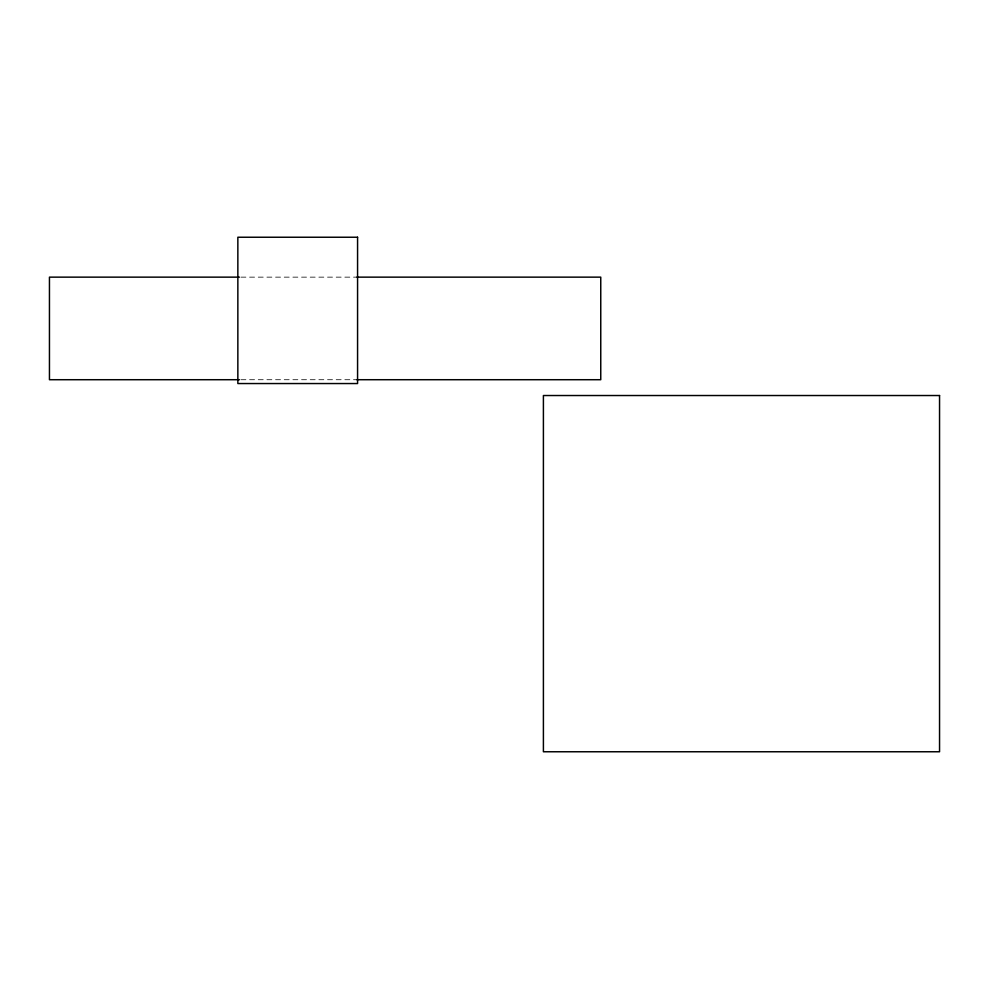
<?xml version="1.0" encoding="UTF-8"?>
<svg xmlns="http://www.w3.org/2000/svg" width="989" height="989" viewBox="0 0 989 989"><rect width="100%" height="100%" fill="white"/><g stroke="black" fill="none" stroke-linecap="round" stroke-linejoin="round"><path stroke-width="0.74" stroke-dasharray="4.95 3.71" d="M240.933 277.143L356.757 277.143M240.933 379.714L356.757 379.714"/><path stroke-width="1.48" d="M239.4 277.143L49.45 277.143L49.45 379.714L239.4 379.714M356.757 277.143L600.756 277.143L600.756 379.714L356.757 379.714M357.573 237.236L237.855 237.236L237.855 383.547L357.573 383.547L357.573 237.236M939.55 395.526L543.406 395.526L543.406 751.764L939.55 751.764L939.55 395.526"/></g></svg>
